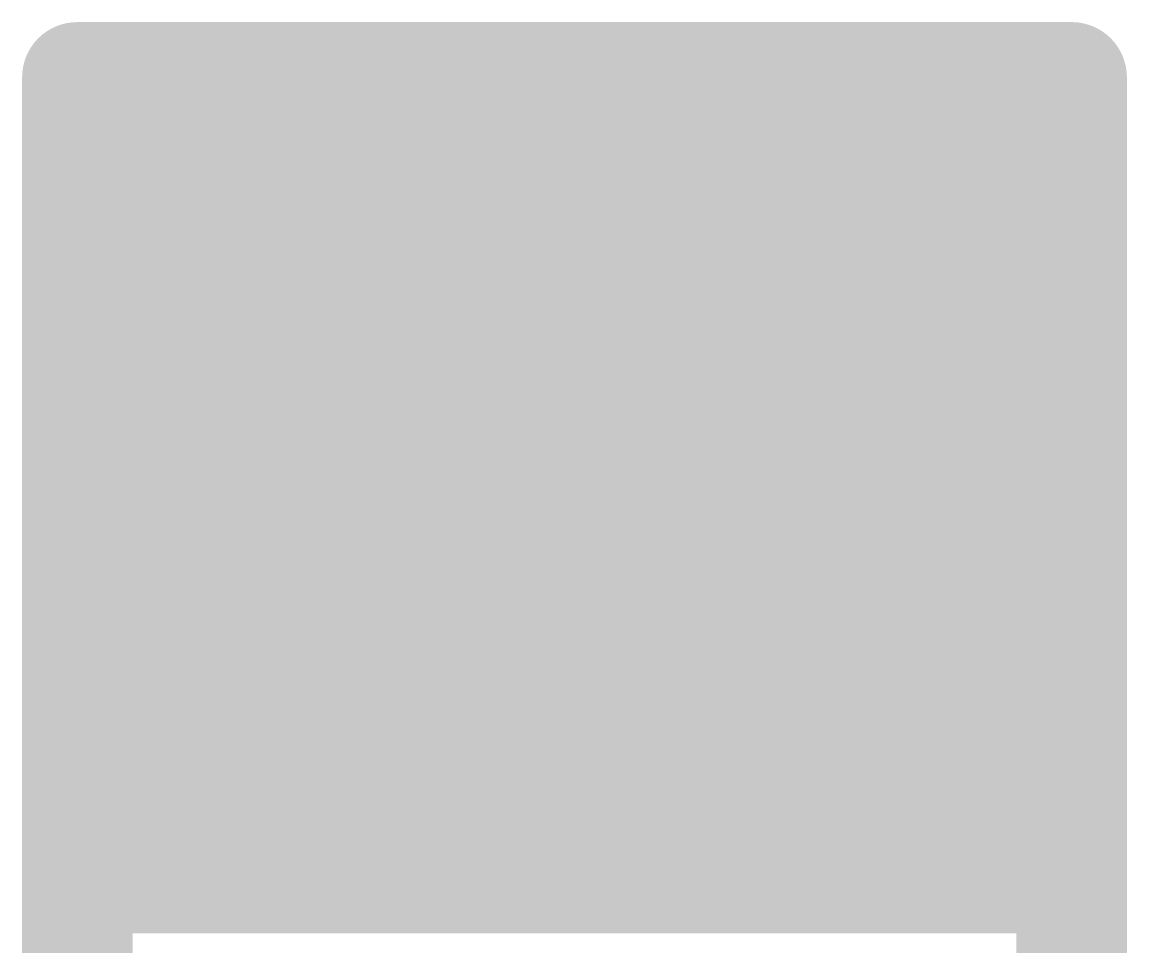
# Model space of a CAD drawing. Header units: millimetres. Extents: x -4.8 to 40.4, y -21.4 to 50.4.
# Drawn here: x 7 to 9, y 4.725 to 6.4 of the extents above; entities that cross this region are included whole.
import ezdxf

# ---------------------------------------------------------------- set-up
doc = ezdxf.new("R2010")
doc.units = ezdxf.units.MM
for name, color, linetype in [('Mechanical2', 216, 'Continuous'), ('Mechanical4', 56, 'Continuous'), ('Mechanical6', 56, 'Continuous'), ('TopLayer', 1, 'Continuous'), ('TopPaste', 8, 'Continuous'), ('TopSolder', 216, 'Continuous')]:
    doc.layers.add(name, color=color, linetype=linetype)

# ---------------------------------------------------------------- blocks, each defined once
blk = doc.blocks.new('LED_BLUE_1206_4')
at = {"layer": 'TopLayer'}
blk.add_hatch(color=1, dxfattribs=at).paths.add_polyline_path([(0.8, 0.83), (2.3, 0.83), (2.3, -0.83), (0.8, -0.83)])
at = {"layer": 'TopPaste'}
blk.add_hatch(color=8, dxfattribs=at).paths.add_polyline_path([(0.8, 0.83), (2.3, 0.83), (2.3, -0.83), (0.8, -0.83)])
at = {"layer": 'TopSolder'}
blk.add_hatch(color=216, dxfattribs=at).paths.add_polyline_path([(0.75, 0.88), (2.35, 0.88), (2.35, -0.88), (0.75, -0.88)])
at = {"layer": 'Mechanical2', "const_width": 0.2}
for points in [[(-2.4, 0.9), (2.3, 0.9)], [(2.3, 0.9), (2.3, -0.9)], [(-2.4, -0.9), (2.3, -0.9)]]:
    blk.add_lwpolyline(points, dxfattribs=at)
at = {"layer": 'Mechanical2', "const_width": 0.1}
for points in [[(2.25, 0.9, 1), (2.35, 0.9, 1)], [(2.25, 0.9, 1), (2.35, 0.9, 1)], [(2.25, -0.9, 1), (2.35, -0.9, 1)], [(2.25, -0.9, 1), (2.35, -0.9, 1)]]:
    blk.add_lwpolyline(points, format="xyb", close=True, dxfattribs=at)
at = {"layer": 'Mechanical4', "const_width": 0.2}
for points in [[(-2.4, 0.9), (2.3, 0.9)], [(2.3, 0.9), (2.3, -0.9)], [(-2.4, -0.9), (2.3, -0.9)]]:
    blk.add_lwpolyline(points, dxfattribs=at)
at = {"layer": 'Mechanical4', "const_width": 0.1}
for points in [[(2.25, 0.9, 1), (2.35, 0.9, 1)], [(2.25, 0.9, 1), (2.35, 0.9, 1)], [(2.25, -0.9, 1), (2.35, -0.9, 1)], [(2.25, -0.9, 1), (2.35, -0.9, 1)]]:
    blk.add_lwpolyline(points, format="xyb", close=True, dxfattribs=at)
at = {"layer": 'Mechanical6', "const_width": 0.2}
for points in [[(-2.4, 0.9), (2.3, 0.9)], [(2.3, 0.9), (2.3, -0.9)], [(-2.4, -0.9), (2.3, -0.9)]]:
    blk.add_lwpolyline(points, dxfattribs=at)
at = {"layer": 'Mechanical6', "const_width": 0.1}
for points in [[(2.25, 0.9, 1), (2.35, 0.9, 1)], [(2.25, 0.9, 1), (2.35, 0.9, 1)], [(2.25, -0.9, 1), (2.35, -0.9, 1)], [(2.25, -0.9, 1), (2.35, -0.9, 1)]]:
    blk.add_lwpolyline(points, format="xyb", close=True, dxfattribs=at)

msp = doc.modelspace()

# ---------------------------------------------------------------- block references
at = {"rotation": 90}
msp.add_blockref('LED_BLUE_1206_4', (8, 4), dxfattribs=at)

doc.saveas('drawing.dxf')
